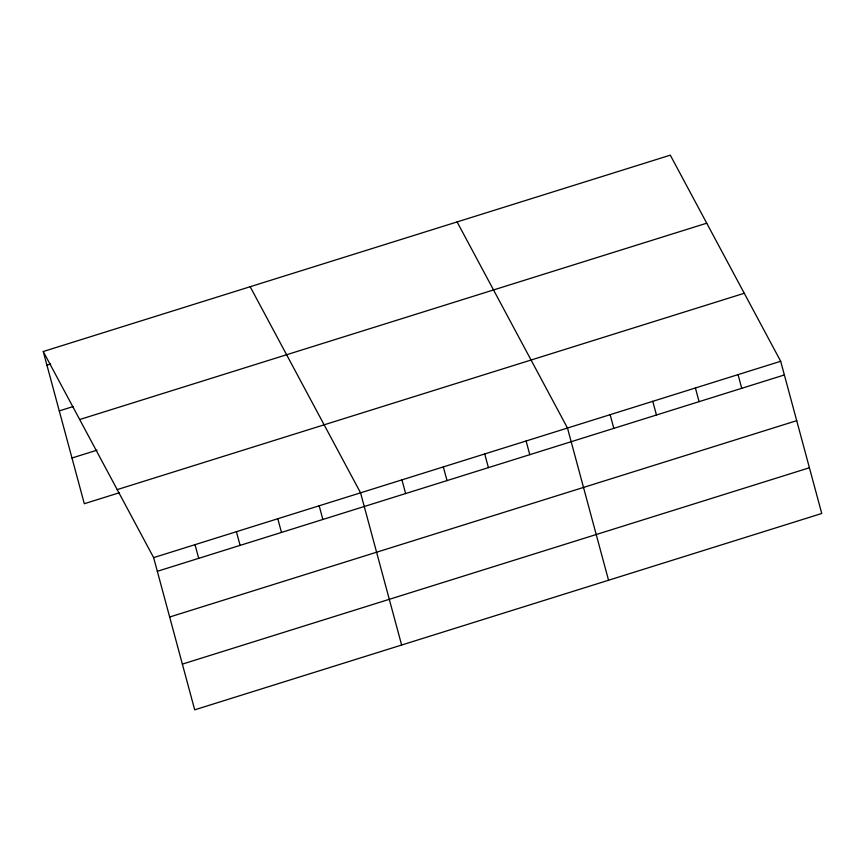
<?xml version="1.0" encoding="UTF-8"?>
<svg xmlns="http://www.w3.org/2000/svg" width="865" height="865" viewBox="0 0 865 865"><rect width="100%" height="100%" fill="white"/><g stroke="black" fill="none" stroke-linecap="round" stroke-linejoin="round"><path stroke-width="1.3" d="M43.25 351.514L670.299 155.17L780.684 361.278L821.75 513.486L194.701 709.83L153.635 557.622L43.25 351.514L84.316 503.722L119.435 492.726M46.937 365.192L50.7 364.014M59.274 410.907L73.071 406.582M79.677 419.536L706.727 223.192M71.979 458.007L97.064 450.157M117.208 489.612L744.257 293.267M153.635 557.622L780.684 361.278M157.322 571.3L784.371 374.956M169.659 617.015L796.708 420.671M182.364 664.115L809.413 467.77M457.098 221.927L567.483 428.034L608.549 580.242M250.18 286.726L360.564 492.834L401.63 645.03M738.04 374.632L741.738 388.309M695.406 387.985L699.093 401.663M652.761 401.338L656.459 415.016M610.128 414.692L613.815 428.359M526.104 440.999L529.791 454.676M484.714 453.952L488.411 467.63M443.334 466.916L447.021 480.594M401.944 479.87L405.631 493.547M319.174 505.787L322.861 519.465M277.795 518.751L281.482 532.429M236.404 531.705L240.092 545.383M195.025 544.669L198.712 558.347"/></g></svg>
